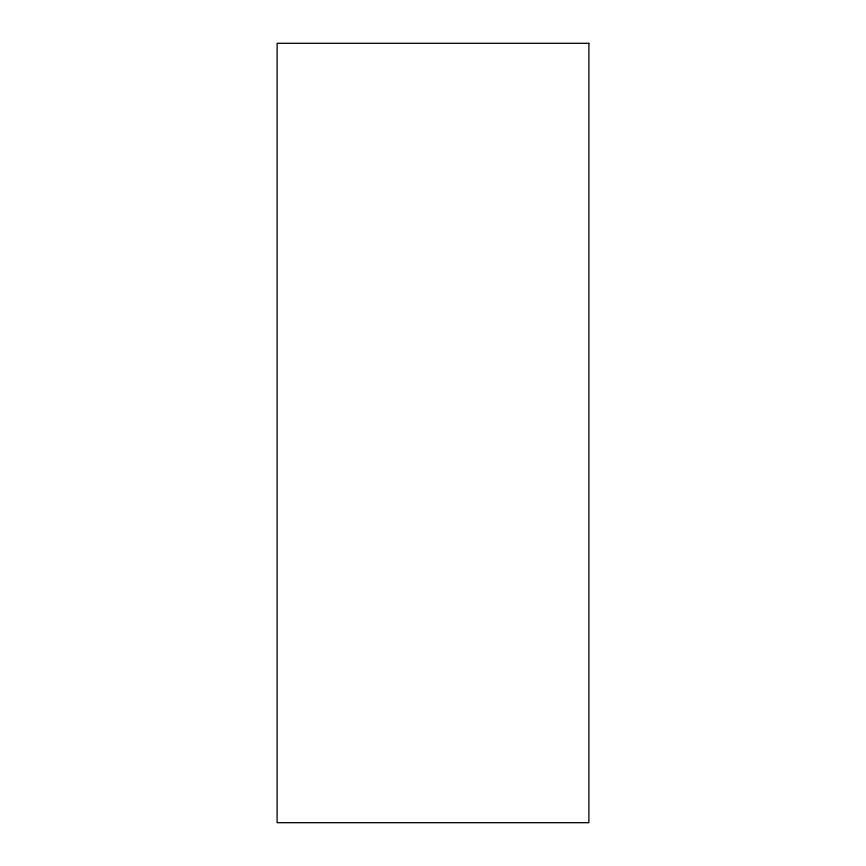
<?xml version="1.0" encoding="UTF-8"?>
<svg xmlns="http://www.w3.org/2000/svg" width="866" height="866" viewBox="0 0 866 866"><rect width="100%" height="100%" fill="white"/><g stroke="black" fill="none" stroke-linecap="round" stroke-linejoin="round"><path stroke-width="1.3" d="M588.88 43.3L277.12 43.3L277.12 822.7L588.88 822.7L588.88 43.3"/></g></svg>
